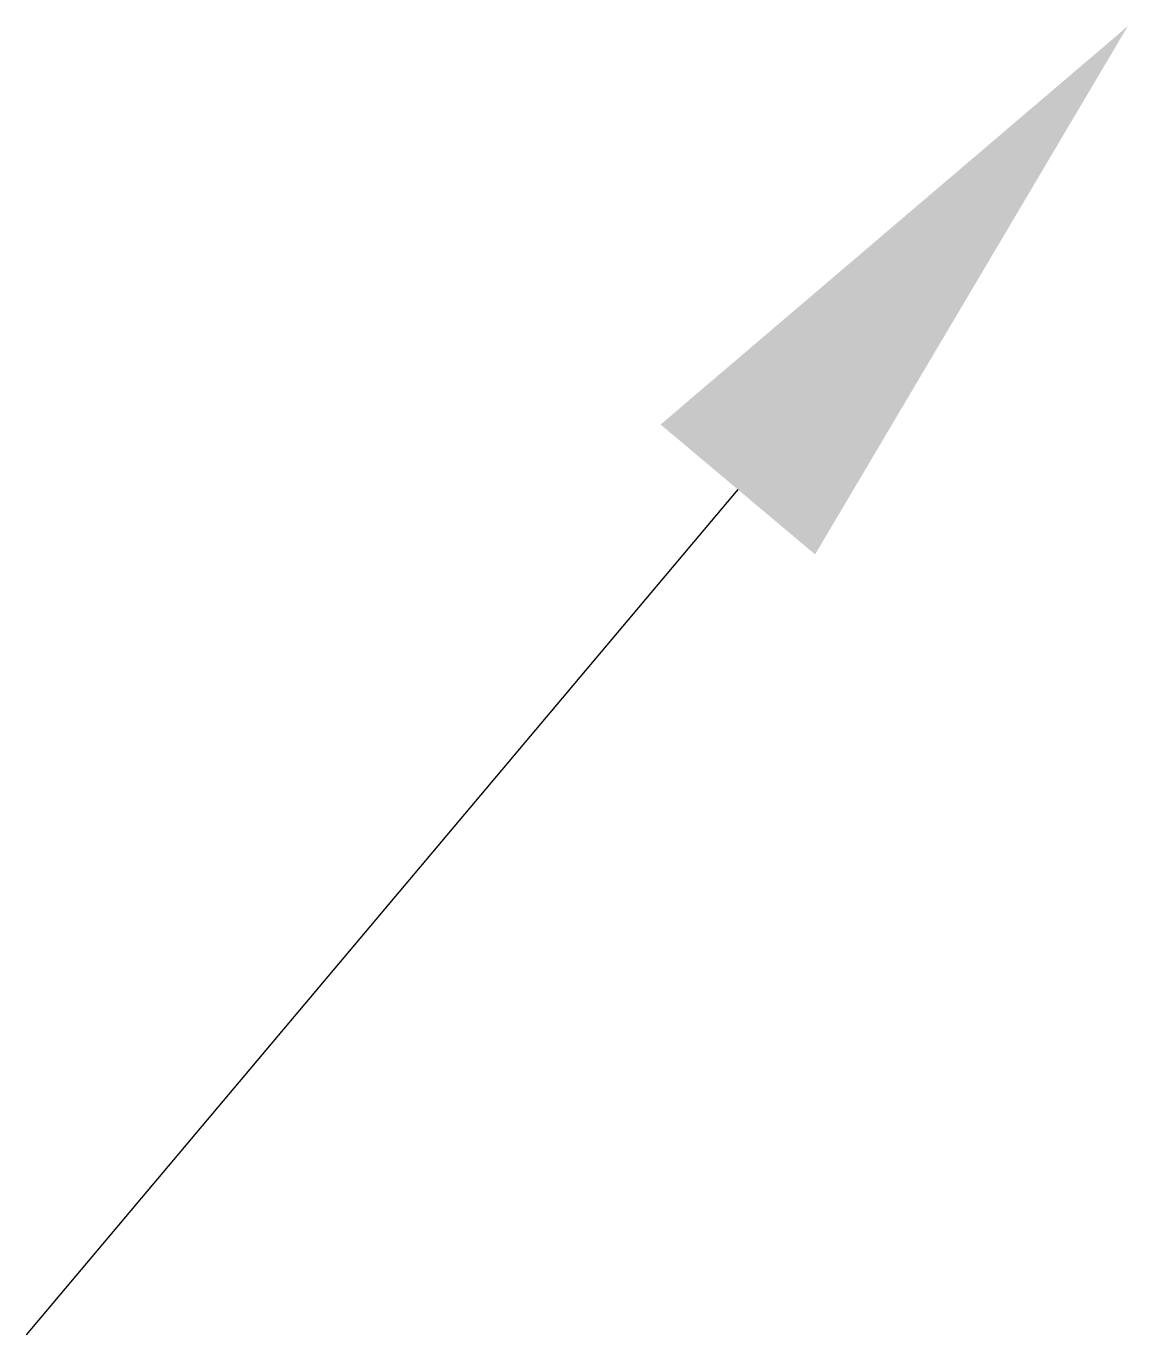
# Model space of a CAD drawing. Extents: x 111.14 to 112.05, y 164.52 to 165.6.
import ezdxf

# ---------------------------------------------------------------- set-up
doc = ezdxf.new("R2010")
doc.units = 0
doc.header["$MEASUREMENT"] = 0
doc.layers.add('DIM', color=2, linetype='CONTINUOUS')

msp = doc.modelspace()

# ---------------------------------------------------------------- linework, layer by layer
at = {"layer": 'DIM'}
msp.add_line((111.7303, 165.2186), (111.1444, 164.5224), dxfattribs=at)
msp.add_solid([(111.6667, 165.2721), (111.7939, 165.1651), (112.0514, 165.6002)], dxfattribs=at)

doc.saveas('drawing.dxf')
